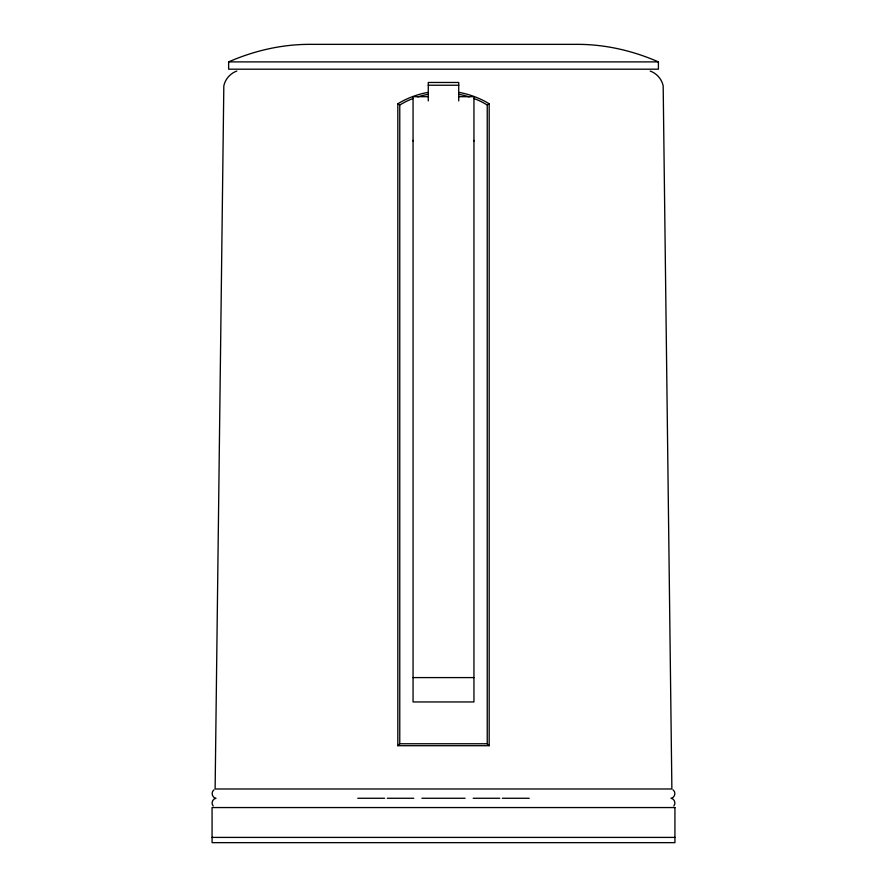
<?xml version="1.0" encoding="UTF-8"?>
<svg xmlns="http://www.w3.org/2000/svg" width="887" height="887" viewBox="0 0 887 887"><rect width="100%" height="100%" fill="white"/><g stroke="black" fill="none" stroke-linecap="round" stroke-linejoin="round"><path stroke-width="1.33" d="M473.946 140.368L473.946 141.033M673.81 805.961C676.171 803.356 674.475 798.732 670.993 798.267C674.963 797.779 676.326 792.058 673 789.829M397.82 745.701L399.76 743.761L399.76 104.932L397.82 103.779L397.82 745.701L489.18 745.701L489.18 103.779A88.079 88.079 0 0 0 459.422 92.459M214 789.829C210.674 792.058 212.037 797.779 216.007 798.267C212.525 798.732 210.829 803.356 213.19 805.961M489.18 745.701L487.24 743.761L487.24 104.932L489.18 103.779M399.76 104.932L405.703 101.683A86.128 86.128 0 0 1 412.876 98.579M228.635 61.89C254.092 50.747 281.733 44.339 309.585 44.35L577.459 44.35C605.311 44.339 632.952 50.747 658.409 61.89L658.409 69.197L228.635 69.197L228.635 61.89L658.409 61.89M236.818 71.049C230.31 73.322 225.22 79.12 223.823 85.873L215.12 788.986L671.88 788.986L663.177 85.873C661.78 79.12 656.69 73.322 650.182 71.049M428.277 85.23L458.723 85.23M428.277 96.694L413.054 96.694L413.054 701.95L473.946 701.95L473.946 96.694L458.723 96.694M413.054 677.59L473.946 677.59M399.76 743.761L487.24 743.761M357.783 798.267L384.625 798.267M387.275 798.267L413.808 798.267M421.902 798.267L465.098 798.267M473.192 798.267L499.725 798.267M502.375 798.267L529.217 798.267M212.071 837.406L674.929 837.406M413.054 141.033L413.054 140.368M487.24 104.932L481.297 101.683A86.128 86.128 0 0 0 474.124 98.579M458.723 100.907L458.723 82.469L428.277 82.469L428.277 100.907M397.82 103.779A88.079 88.079 0 0 1 427.578 92.459M417.81 96.871A86.128 86.128 0 0 1 427.933 94.366M459.067 94.366A86.128 86.128 0 0 1 469.19 96.871M674.929 807.558L212.071 807.558L212.071 842.65L674.929 842.65L674.929 807.558"/></g></svg>
